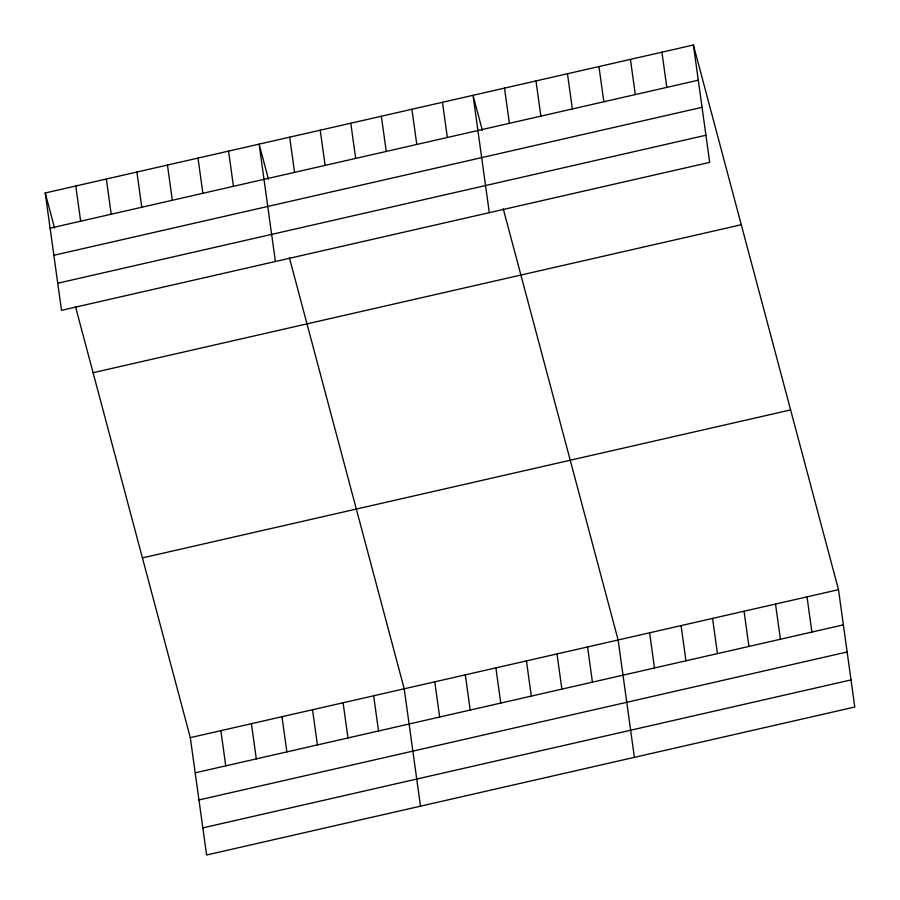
<?xml version="1.0" encoding="UTF-8"?>
<svg xmlns="http://www.w3.org/2000/svg" width="900" height="900" viewBox="0 0 900 900"><rect width="100%" height="100%" fill="white"/><g stroke="black" fill="none" stroke-linecap="round" stroke-linejoin="round"><path stroke-width="1.35" d="M693.405 45L709.695 162.36L61.504 310.331L45.214 192.971L693.405 45L838.496 589.669L854.786 707.029L206.595 855L190.305 737.64L75.454 306.484M50.096 228.172L698.288 80.201M53.865 255.285L702.056 107.314M57.735 283.219L705.926 135.248M93.094 372.701L741.285 224.741M142.425 557.899L790.616 409.928M190.305 737.64L838.496 589.669M195.199 772.83L843.379 624.87M198.956 799.954L847.148 651.982M202.838 827.887L851.018 679.916M482.377 130.444L473.017 95.31L489.308 212.67M503.257 208.834L618.12 639.979L634.399 757.339M268.481 179.28L259.121 144.135L275.4 261.506M289.361 257.659L404.213 688.804L420.502 806.175M45.214 192.971L54.574 228.105M807.019 596.857L811.901 632.059M775.53 604.046L780.413 639.248M744.053 611.224L748.935 646.425M661.916 52.189L666.81 87.39M712.564 618.413L717.446 653.614M630.439 59.377L635.321 94.579M681.086 625.601L685.969 660.803M598.95 66.566L603.844 101.767M649.597 632.79L654.48 667.991M567.472 73.744L572.355 108.945M535.984 80.933L540.877 116.134M587.554 646.954L592.436 682.155M504.506 88.121L509.389 123.323M556.999 653.929L561.881 689.13M526.444 660.904L531.326 696.105M442.463 102.285L447.345 137.486M495.889 667.879L500.771 703.08M411.907 109.26L416.79 144.461M465.322 674.854L470.216 710.055M381.353 116.235L386.235 151.436M434.767 681.829L439.65 717.03M350.786 123.21L355.68 158.411M320.231 130.185L325.114 165.386M373.657 695.779L378.54 730.98M289.676 137.16L294.559 172.361M343.091 702.754L347.985 737.955M312.536 709.729L317.419 744.93M228.555 151.11L233.449 186.311M281.981 716.704L286.864 751.905M198 158.085L202.882 193.286M251.426 723.679L256.309 758.88M167.445 165.06L172.328 200.261M220.871 730.654L225.754 765.855M136.89 172.035L141.773 207.236M106.335 179.01L111.218 214.211M75.769 185.996L80.651 221.197"/></g></svg>
